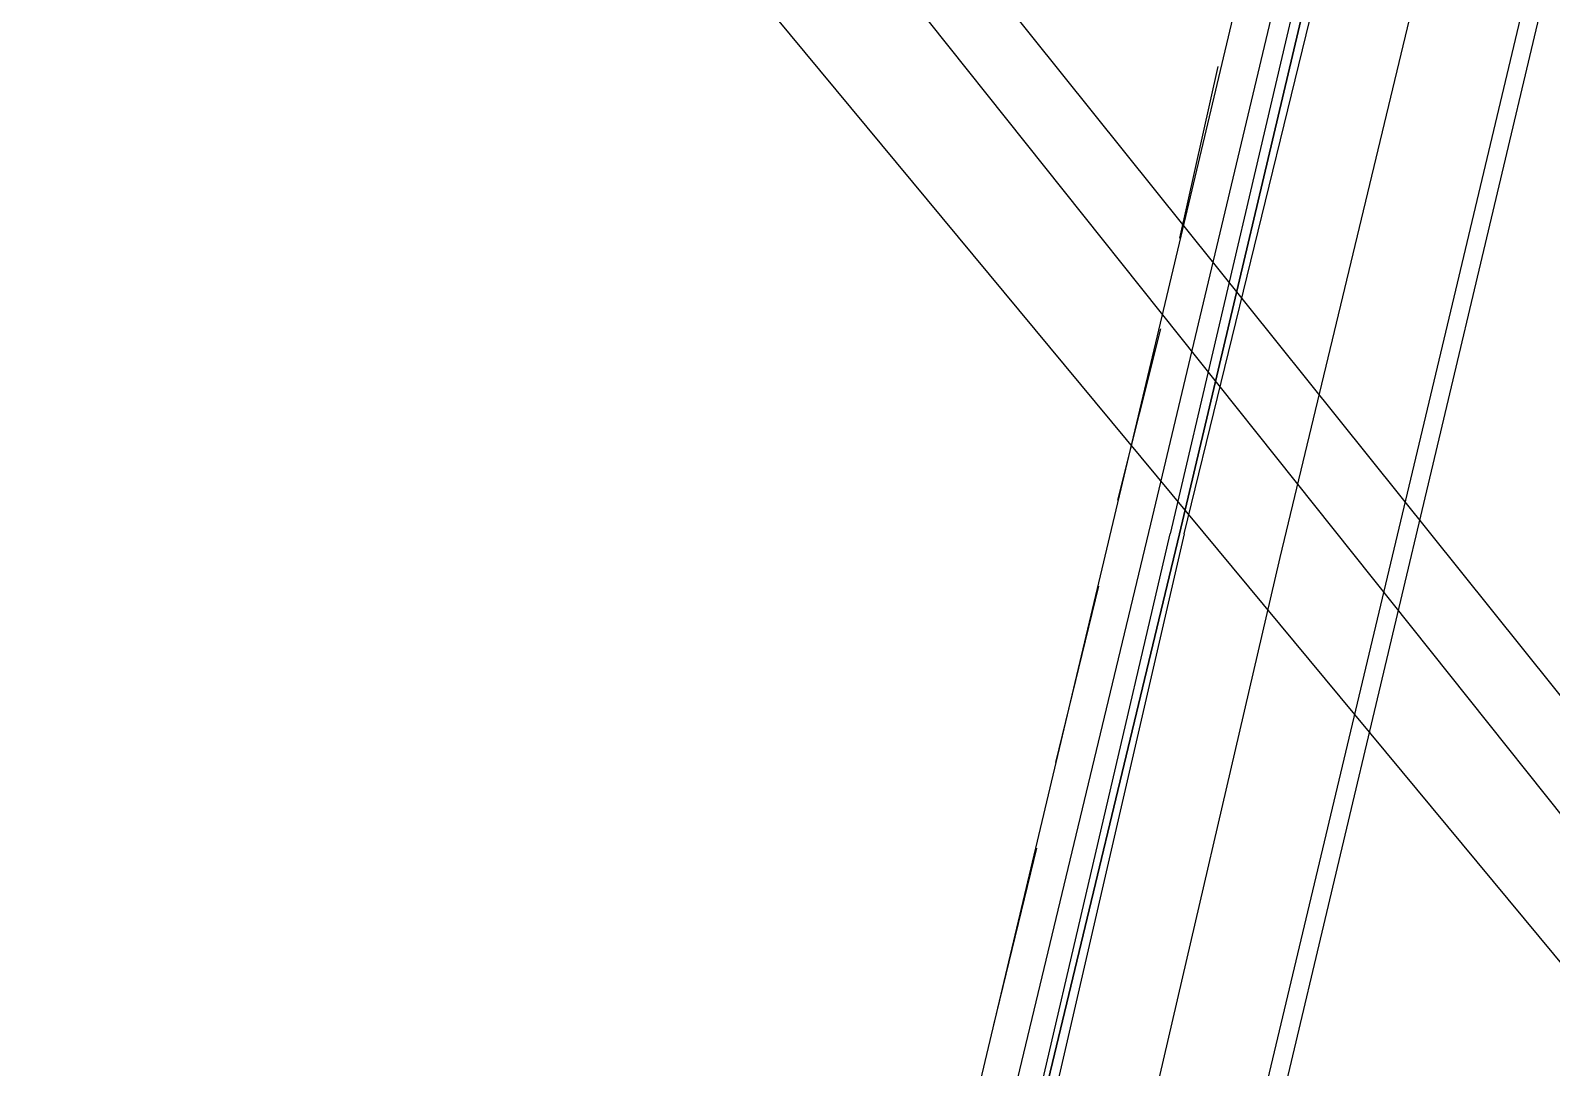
# Model space of a CAD drawing. Header units: feet. Extents: x -84 to 198, y -22 to 181.
# Drawn here: x 113.333 to 117.587, y 140.044 to 142.946 of the extents above; entities that cross this region are included whole.
import ezdxf

# ---------------------------------------------------------------- set-up
doc = ezdxf.new("R2010")
doc.units = ezdxf.units.FT
doc.layers.add('A-LINEA', color=7, linetype='CONTINUOUS')

msp = doc.modelspace()

# ---------------------------------------------------------------- linework, layer by layer
at = {"layer": 'A-LINEA'}
for p, q in [((140.7504, 112.4542), (100.776, 160.6287)), ((140.5969, 112.4055), (103.0856, 159.2112)), ((140.277, 112.3118), (103.3057, 158.7075)), ((117.8667, 144.3111), (114.9067, 131.8311)), ((116.7867, 143.3644), (115.0533, 136.0711)), ((116.4667, 141.5644), (116.8533, 143.1911)), ((117.5467, 143.1778), (115.8133, 135.8978)), ((116.6533, 142.8444), (116.5467, 142.3644)), ((116.4933, 142.1111), (116.3733, 141.6311)), ((116.32, 141.3911), (116.2, 140.8978)), ((116.1467, 140.6578), (116.0267, 140.1644))]:
    msp.add_line(p, q, dxfattribs=at)
for points in [[(117.2533, 143.2444), (116.8267, 141.4711), (116.44, 139.8044)], [(116.56, 141.5378), (116.9733, 143.2311), (116.96, 143.2311), (116.9467, 143.2311), (116.5467, 141.5378), (116.9467, 143.2311), (116.9467, 143.2444), (116.9333, 143.2444), (116.92, 143.2444), (116.52, 141.5378)], [(116.0933, 139.8844), (116.0933, 139.8844), (116.0667, 139.8978), (116.4667, 141.5644)], [(116.56, 141.5378), (116.16, 139.8044), (116.1467, 139.8044), (116.1333, 139.8044), (116.1333, 139.8178), (116.5467, 141.5378), (116.1333, 139.8178), (116.12, 139.8178), (116.52, 141.5378)]]:
    msp.add_lwpolyline(points, dxfattribs=at)

doc.saveas('drawing.dxf')
